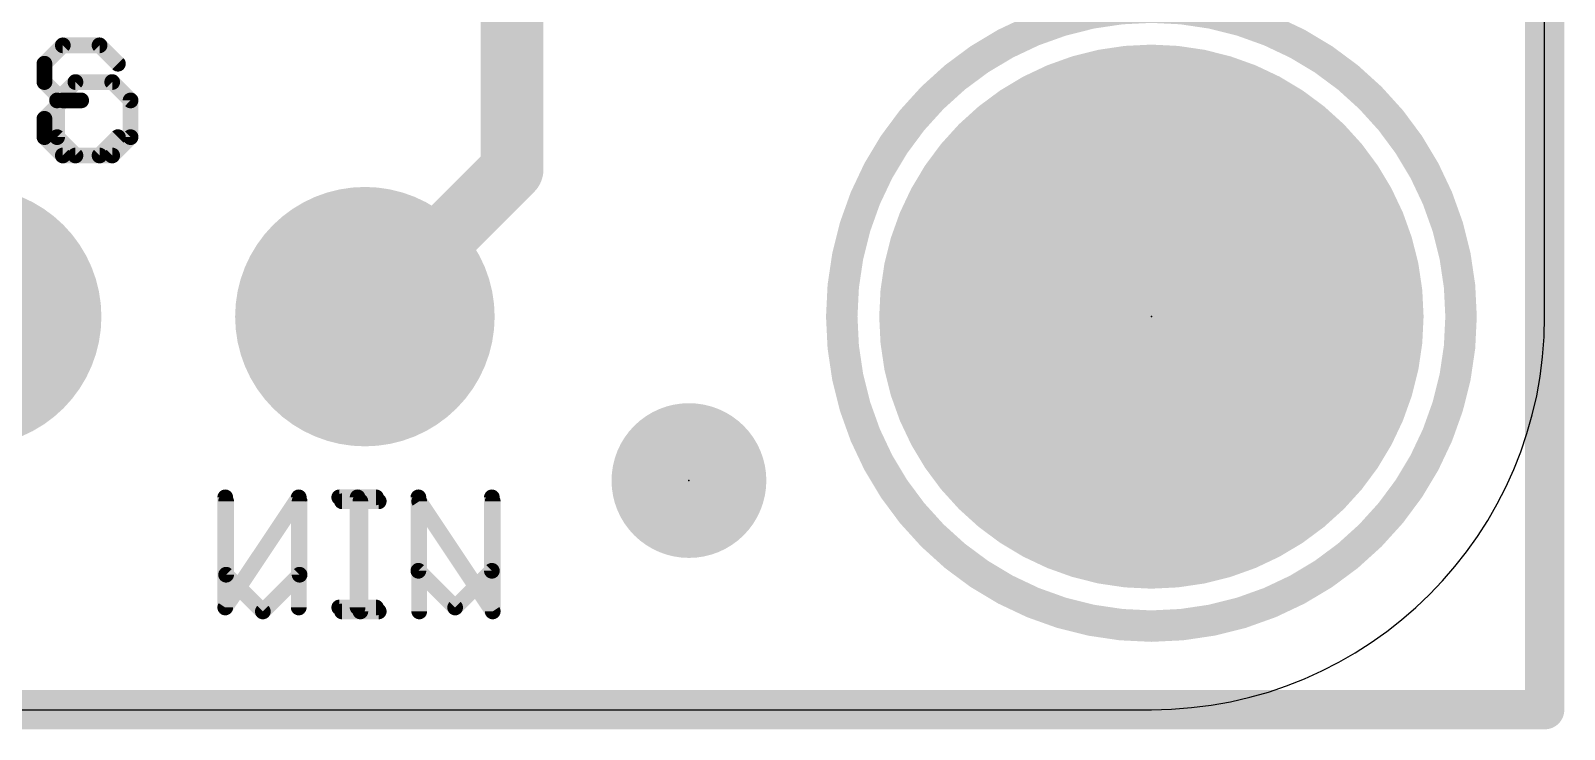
# Model space of a CAD drawing. Extents: x -0.1 to 25.5, y -0.1 to 17.9.
# Drawn here: x 15.62 to 25.53, y -0.13 to 4.39 of the extents above; entities that cross this region are included whole.
import ezdxf

# ---------------------------------------------------------------- set-up
doc = ezdxf.new("R2010")
doc.units = 0
for name, color, linetype in [('1', 12, 'CONTINUOUS'), ('16', 5, 'CONTINUOUS'), ('17', 110, 'CONTINUOUS'), ('20', 53, 'CONTINUOUS'), ('21', 40, 'CONTINUOUS'), ('22', 6, 'CONTINUOUS'), ('23', 40, 'CONTINUOUS')]:
    doc.layers.add(name, color=color, linetype=linetype)

# ---------------------------------------------------------------- blocks, each defined once
blk = doc.blocks.new('PIE')
at = {"const_width": 0.5}
blk.add_lwpolyline([(0, -0.25, 1), (0, 0.25, 1), (0, -0.25)], format="xyb", dxfattribs=at)
blk = doc.blocks.new('ROUNDP')
at = {"const_width": 0.5}
blk.add_lwpolyline([(0, -0.25, 1), (0, 0.25, 1), (0, -0.25)], format="xyb", dxfattribs=at)

msp = doc.modelspace()

# ---------------------------------------------------------------- linework, layer by layer
at = {"layer": '1'}
for points, const_width in [([(25.4, 17.78), (25.4, 0)], 0.254), ([(18.73, 3.49), (18.73, 5.588)], 0.4064), ([(17.78, 2.54), (18.73, 3.49)], 0.4064), ([(25.4, 0), (0, 0)], 0.254)]:
    msp.add_lwpolyline(points, dxfattribs=dict(at, const_width=const_width))
for points, const_width in [([(18.8018, 3.4182, 1), (18.6582, 3.5618)], 0.2032), ([(18.6284, 3.49, 1), (18.8316, 3.49)], 0.2032), ([(17.7082, 2.6118, 1), (17.8518, 2.4682)], 0.2032), ([(25.4, -0.0635, 1), (25.4, 0.0635)], 0.127), ([(25.3365, 0, 1), (25.4635, 0)], 0.127)]:
    msp.add_lwpolyline(points, format="xyb", dxfattribs=dict(at, const_width=const_width))
at = {"layer": '16', "const_width": 0.254}
for points in [[(25.4, 17.78), (25.4, 0)], [(25.4, 0), (0, 0)]]:
    msp.add_lwpolyline(points, dxfattribs=at)
at = {"layer": '16', "const_width": 0.127}
for points in [[(25.4, -0.0635, 1), (25.4, 0.0635)], [(25.3365, 0, 1), (25.4635, 0)]]:
    msp.add_lwpolyline(points, format="xyb", dxfattribs=at)
at = {"layer": '20'}
for p, q in [((25.4, 2.54), (25.4, 15.24)), ((2.54, 0), (22.86, 0))]:
    msp.add_line(p, q, dxfattribs=at)
msp.add_arc((22.86, 2.54), 2.54, 270, 0, dxfattribs=at)
at = {"layer": '21'}
for points, const_width in [([(22.86, 0.54, 1), (22.86, 4.54, 1), (22.86, 0.54)], 0.2032), ([(15.9106, 4.0813, 1), (15.9106, 4.0305)], 0.0508), ([(15.9286, 4.038, 1), (15.8927, 4.0739)], 0.0508), ([(16.1659, 4.0739, 1), (16.13, 4.038)], 0.0508), ([(16.1479, 4.0305, 1), (16.1479, 4.0813)], 0.0508), ([(15.774, 3.9553, 1), (15.81, 3.9193)], 0.0508), ([(15.8174, 3.9373, 1), (15.7666, 3.9373)], 0.0508), ([(16.2919, 3.9373, 1), (16.2411, 3.9373)], 0.0508), ([(16.2486, 3.9193, 1), (16.2845, 3.9553)], 0.0508), ([(15.81, 3.718, 1), (15.774, 3.6821)], 0.0508), ([(15.7666, 3.7, 1), (15.8174, 3.7)], 0.0508), ([(16.2411, 3.7, 1), (16.2919, 3.7)], 0.0508), ([(16.2845, 3.6821, 1), (16.2486, 3.718)], 0.0508), ([(15.9106, 3.6068, 1), (15.9106, 3.556)], 0.0508), ([(15.8927, 3.5634, 1), (15.9286, 3.5994)], 0.0508), ([(16.13, 3.5994, 1), (16.1659, 3.5634)], 0.0508), ([(16.1479, 3.556, 1), (16.1479, 3.6068)], 0.0508), ([(16.9091, 1.3468, 1), (16.8583, 1.3468)], 0.0508), ([(17.3837, 1.3468, 1), (17.3329, 1.3468)], 0.0508), ([(17.6321, 1.3722, 1), (17.6321, 1.3214)], 0.0508), ([(17.7762, 1.3468, 1), (17.7254, 1.3468)], 0.0508), ([(17.8694, 1.3214, 1), (17.8694, 1.3722)], 0.0508), ([(18.1522, 1.3609, 1), (18.1099, 1.3327)], 0.0508), ([(18.1565, 1.3468, 1), (18.1057, 1.3468)], 0.0508), ([(18.631, 1.3468, 1), (18.5802, 1.3468)], 0.0508), ([(16.8583, 0.8723, 1), (16.9091, 0.8723)], 0.0508), ([(16.9017, 0.8902, 1), (16.8658, 0.8543)], 0.0508), ([(17.3329, 0.8723, 1), (17.3837, 0.8723)], 0.0508), ([(17.3762, 0.8543, 1), (17.3403, 0.8902)], 0.0508), ([(17.103, 0.653, 1), (17.1389, 0.617)], 0.0508), ([(17.103, 0.617, 1), (17.1389, 0.653)], 0.0508), ([(17.6321, 0.6604, 1), (17.6321, 0.6096)], 0.0508), ([(17.7254, 0.635, 1), (17.7762, 0.635)], 0.0508), ([(17.8694, 0.6096, 1), (17.8694, 0.6604)], 0.0508), ([(18.1057, 0.635, 1), (18.1565, 0.635)], 0.0508), ([(18.5802, 0.635, 1), (18.631, 0.635)], 0.0508), ([(18.5845, 0.6209, 1), (18.6267, 0.6491)], 0.0508)]:
    msp.add_lwpolyline(points, format="xyb", dxfattribs=dict(at, const_width=const_width))
at = {"layer": '21', "const_width": 0.1016}
for points in [[(15.9106, 4.0559), (15.792, 3.9373)], [(16.1479, 4.0559), (15.9106, 4.0559)], [(16.2665, 3.9373), (16.1479, 4.0559)], [(15.792, 3.9373), (15.792, 3.7)], [(16.2665, 3.7), (16.2665, 3.9373)], [(15.792, 3.7), (15.9106, 3.5814)], [(16.1479, 3.5814), (16.2665, 3.7)], [(15.9106, 3.5814), (16.1479, 3.5814)], [(16.8837, 1.3468), (16.8837, 0.8723)], [(17.3583, 0.8723), (17.3583, 1.3468)], [(17.6321, 1.3468), (17.8694, 1.3468)], [(17.7508, 0.635), (17.7508, 1.3468)], [(18.1311, 0.635), (18.1311, 1.3468)], [(18.1311, 1.3468), (18.6056, 0.635)], [(18.6056, 0.635), (18.6056, 1.3468)], [(16.8837, 0.8723), (17.121, 0.635)], [(17.121, 0.635), (17.3583, 0.8723)], [(17.6321, 0.635), (17.8694, 0.635)]]:
    msp.add_lwpolyline(points, dxfattribs=at)
at = {"layer": '22'}
for points, const_width in [([(12.7, 4.24, 1), (12.7, 13.54, 1), (12.7, 4.24)], 0.1524), ([(15.8289, 4.3186, 1), (15.8289, 4.2678)], 0.0508), ([(15.8469, 4.2752, 1), (15.811, 4.3112)], 0.0508), ([(16.0841, 4.3112, 1), (16.0482, 4.2752)], 0.0508), ([(16.0662, 4.2678, 1), (16.0662, 4.3186)], 0.0508), ([(15.7357, 4.1746, 1), (15.6849, 4.1746)], 0.0508), ([(15.6923, 4.1925, 1), (15.7282, 4.1566)], 0.0508), ([(16.1669, 4.1566, 1), (16.2028, 4.1925)], 0.0508), ([(15.7282, 4.0739, 1), (15.6923, 4.038)], 0.0508), ([(15.6849, 4.0559, 1), (15.7357, 4.0559)], 0.0508), ([(15.8289, 3.9627, 1), (15.8289, 3.9119)], 0.0508), ([(15.8469, 3.9193, 1), (15.811, 3.9553)], 0.0508), ([(15.811, 3.9193, 1), (15.8469, 3.9553)], 0.0508), ([(15.9476, 3.9119, 1), (15.9476, 3.9627)], 0.0508), ([(15.7357, 3.8187, 1), (15.6849, 3.8187)], 0.0508), ([(15.6923, 3.8366, 1), (15.7282, 3.8007)], 0.0508), ([(15.7282, 3.718, 1), (15.6923, 3.6821)], 0.0508), ([(15.6849, 3.7, 1), (15.7357, 3.7)], 0.0508), ([(16.2028, 3.6821, 1), (16.1669, 3.718)], 0.0508), ([(15.8289, 3.6068, 1), (15.8289, 3.556)], 0.0508), ([(15.811, 3.5634, 1), (15.8469, 3.5994)], 0.0508), ([(16.0482, 3.5994, 1), (16.0841, 3.5634)], 0.0508), ([(16.0662, 3.556, 1), (16.0662, 3.6068)], 0.0508), ([(16.9036, 1.3722, 1), (16.8528, 1.3722)], 0.0508), ([(17.3781, 1.3722, 1), (17.3273, 1.3722)], 0.0508), ([(17.3739, 1.3581, 1), (17.3316, 1.3863)], 0.0508), ([(17.6144, 1.3976, 1), (17.6144, 1.3468)], 0.0508), ([(17.7584, 1.3722, 1), (17.7076, 1.3722)], 0.0508), ([(17.8517, 1.3468, 1), (17.8517, 1.3976)], 0.0508), ([(18.151, 1.3722, 1), (18.1001, 1.3722)], 0.0508), ([(18.6255, 1.3722, 1), (18.5747, 1.3722)], 0.0508), ([(18.1001, 0.8977, 1), (18.151, 0.8977)], 0.0508), ([(18.1435, 0.9156, 1), (18.1076, 0.8797)], 0.0508), ([(18.5747, 0.8977, 1), (18.6255, 0.8977)], 0.0508), ([(18.618, 0.8797, 1), (18.5821, 0.9156)], 0.0508), ([(16.8571, 0.6745, 1), (16.8993, 0.6463)], 0.0508), ([(17.6144, 0.6858, 1), (17.6144, 0.635)], 0.0508), ([(17.8517, 0.635, 1), (17.8517, 0.6858)], 0.0508), ([(18.3449, 0.6784, 1), (18.3808, 0.6424)], 0.0508), ([(18.3449, 0.6424, 1), (18.3808, 0.6784)], 0.0508), ([(16.8528, 0.6604, 1), (16.9036, 0.6604)], 0.0508), ([(17.3273, 0.6604, 1), (17.3781, 0.6604)], 0.0508), ([(17.7076, 0.6604, 1), (17.7584, 0.6604)], 0.0508)]:
    msp.add_lwpolyline(points, format="xyb", dxfattribs=dict(at, const_width=const_width))
at = {"layer": '22', "const_width": 0.1016}
for points in [[(15.8289, 4.2932), (15.7103, 4.1746)], [(16.0662, 4.2932), (15.8289, 4.2932)], [(16.1848, 4.1746), (16.0662, 4.2932)], [(15.7103, 4.1746), (15.7103, 4.0559)], [(15.7103, 4.0559), (15.8289, 3.9373)], [(15.8289, 3.9373), (15.7103, 3.8187)], [(15.8289, 3.9373), (15.9476, 3.9373)], [(15.7103, 3.8187), (15.7103, 3.7)], [(15.7103, 3.7), (15.8289, 3.5814)], [(16.0662, 3.5814), (16.1848, 3.7)], [(15.8289, 3.5814), (16.0662, 3.5814)], [(17.3527, 1.3722), (16.8782, 0.6604)], [(16.8782, 0.6604), (16.8782, 1.3722)], [(17.3527, 0.6604), (17.3527, 1.3722)], [(17.8517, 1.3722), (17.6144, 1.3722)], [(17.733, 0.6604), (17.733, 1.3722)], [(18.1256, 0.8977), (18.1256, 1.3722)], [(18.6001, 1.3722), (18.6001, 0.8977)], [(18.3628, 0.6604), (18.1256, 0.8977)], [(18.6001, 0.8977), (18.3628, 0.6604)], [(17.8517, 0.6604), (17.6144, 0.6604)]]:
    msp.add_lwpolyline(points, dxfattribs=at)
at = {"layer": '23'}
for p in [(22.86, 2.54), (19.873, 1.4808)]:
    msp.add_point(p, dxfattribs=at)

# ---------------------------------------------------------------- block references
at = {"layer": '1'}
msp.add_blockref('PIE', (19.873, 1.4808), dxfattribs=at)
at = {"layer": '17', "xscale": 3.516, "yscale": 3.516}
msp.add_blockref('ROUNDP', (22.86, 2.54), dxfattribs=at)
msp.add_blockref('ROUNDP', (22.86, 2.54), dxfattribs=at)
at = {"layer": '17', "xscale": 1.6764, "yscale": 1.6764, "rotation": 90}
for p in [(15.24, 2.54), (15.24, 2.54), (17.78, 2.54), (17.78, 2.54)]:
    msp.add_blockref('ROUNDP', p, dxfattribs=at)

doc.saveas('drawing.dxf')
